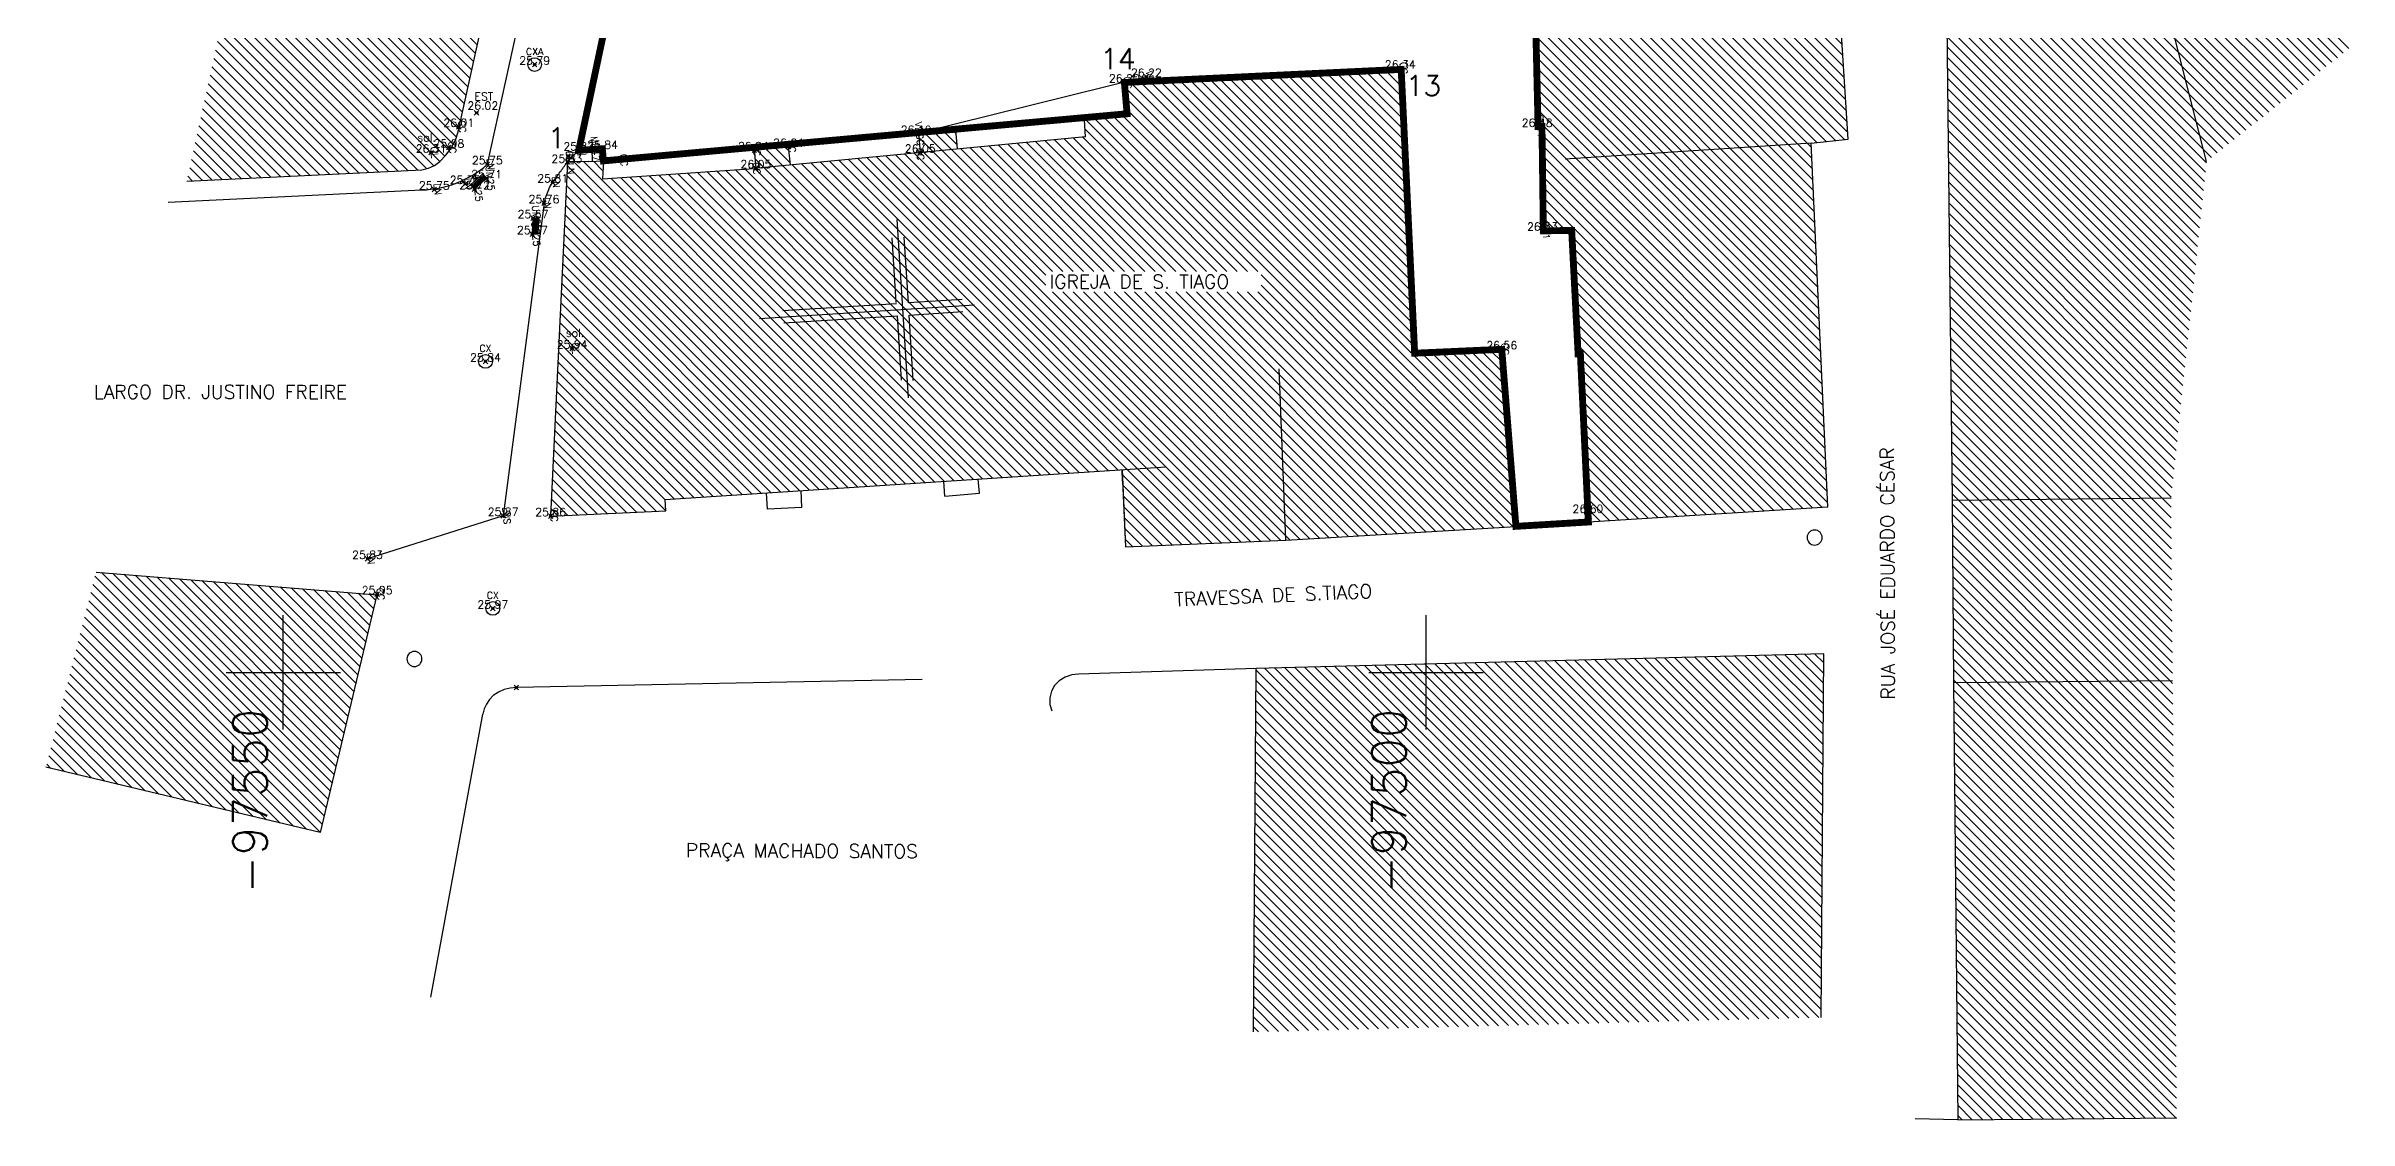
# Model space of a CAD drawing. Header units: metres. Extents: x -97560 to -97391, y -63420 to -63282.
# Drawn here: x -97560.4 to -97459.6, y -63419.6 to -63372.6 of the extents above; entities that cross this region are included whole.
import ezdxf
from ezdxf.enums import TextEntityAlignment as Align

# ---------------------------------------------------------------- set-up
doc = ezdxf.new("R2010")
doc.units = ezdxf.units.M
doc.header["$LTSCALE"] = 0.03
doc.header["$PDMODE"] = 35
doc.header["$PDSIZE"] = 0.1
doc.linetypes.add('DASHED2', pattern=[9.525, 6.35, -3.175])
doc.layers.get('0').update_dxf_attribs({"linetype": 'CONTINUOUS'})
for name, color, linetype in [('_ÁREA INTERVENÇÃO', 7, 'CONTINUOUS'), ('CAIXAS DE VISITA', 3, 'CONTINUOUS'), ('CAIXAS DIVERSAS(ELECT.E TELEC.)', 1, 'CONTINUOUS'), ('COD-CC', 7, 'CONTINUOUS'), ('COD-CX', 7, 'CONTINUOUS'), ('COD-IN', 7, 'CONTINUOUS'), ('COD-LN', 7, 'CONTINUOUS'), ('COD-MR', 7, 'CONTINUOUS'), ('COD-OL', 7, 'CONTINUOUS'), ('COD-UM', 7, 'CONTINUOUS'), ('COD-VD', 7, 'CONTINUOUS'), ('CONSTRUÇÕES', 3, 'CONTINUOUS'), ('COTAS', 7, 'CONTINUOUS'), ('ESTACOES', 1, 'CONTINUOUS'), ('HATCH', 1, 'CONTINUOUS'), ('LANCIS', 7, 'CONTINUOUS'), ('MALHA DE COORDENADAS', 7, 'CONTINUOUS'), ('pontos', 7, 'CONTINUOUS'), ('SUMIDOUROS', 1, 'CONTINUOUS'), ('TOPONIMIA', 1, 'CONTINUOUS'), ('VEDAÇÕES', 7, 'CONTINUOUS')]:
    doc.layers.add(name, color=color, linetype=linetype)
doc.styles.get("Standard").update_dxf_attribs({"font": 'simplex.shx'})
doc.styles.add('T18', font='simplex.shx', dxfattribs={"height": 0.9})
doc.linetypes.add('FENCELINE1', pattern='A,6.35,-2.54,[133,ltypeshp.shx,S=2.54,R=0,X=-2.54,Y=0],-2.54,25.4', length=36.83)

# ---------------------------------------------------------------- blocks, each defined once
blk = doc.blocks.new('PONTO-1', base_point=(100, 100))
blk.add_point((100, 100))

msp = doc.modelspace()

# ---------------------------------------------------------------- hatches: boundary and pattern name
at = {"layer": 'HATCH'}
h = msp.add_hatch(dxfattribs=at)
h.set_pattern_fill('ANSI31', color=256, scale=0.1, angle=90, style=0)
h.paths.add_polyline_path([(-97535.75, -63346.48), (-97541.45, -63345.22), (-97546.68, -63344.33), (-97554.22, -63378.51), (-97544.23, -63378.03), (-97543.94, -63378.02), (-97543.65, -63377.95), (-97543.38, -63377.83), (-97543.15, -63377.66), (-97542.88, -63377.38), (-97542.65, -63377.07), (-97542.47, -63376.73), (-97542.34, -63376.36)])
h.paths.add_polyline_path([(-97531.45, -63327.03), (-97532.89, -63324.47), (-97548.19, -63332.71), (-97541.45, -63345.22), (-97535.75, -63346.48)])
h = msp.add_hatch(dxfattribs=at)
h.set_pattern_fill('ANSI31', color=256, scale=0.1, angle=90, style=0)
h.paths.add_polyline_path([(-97489.64, -63366.6), (-97489.79, -63371.42), (-97495.2, -63371.84), (-97495.1, -63376.13), (-97494.93, -63376.12), (-97494.87, -63380.69), (-97493.64, -63380.54), (-97493.35, -63386.06), (-97493.25, -63386.05), (-97492.9, -63393.42), (-97482.43, -63392.75), (-97483.15, -63376.86), (-97481.54, -63376.68), (-97482.14, -63367.12), (-97482.25, -63365.63), (-97485.35, -63358.8), (-97489.08, -63350.54), (-97490.78, -63350.98), (-97494.83, -63352.09), (-97495.45, -63359.5), (-97495.86, -63365.73), (-97491.04, -63366.56)])
h = msp.add_hatch(dxfattribs=at)
h.set_pattern_fill('ANSI31', color=256, scale=0.1, angle=90, style=0)
h.paths.add_polyline_path([(-97465.85, -63377.65), (-97468.31, -63368.08), (-97475.35, -63369.33), (-97477.22, -63371.65), (-97476.99, -63392.47), (-97467.41, -63392.37)])
h.paths.add_polyline_path([(-97467.41, -63392.37), (-97476.99, -63392.47), (-97476.92, -63400.44), (-97467.34, -63400.35)])
h = msp.add_hatch(dxfattribs=at)
h.set_pattern_fill('ANSI31', color=256, scale=0.1, angle=90, style=0)
h.paths.add_polyline_path([(-97545.9, -63396.6), (-97558.19, -63395.61), (-97560.38, -63404.14), (-97548.39, -63407)])
h.paths.add_polyline_path([(-97550.32, -63410.06), (-97550.32, -63400.73), (-97552.57, -63400.73), (-97552.57, -63410.06)], flags=9)
h = msp.add_hatch(dxfattribs=at)
h.set_pattern_fill('ANSI31', color=256, scale=0.1, angle=90, style=0)
h.paths.add_polyline_path([(-97482.6, -63399.19), (-97507.43, -63399.83), (-97507.55, -63415.72), (-97482.72, -63415.08)])
h.paths.add_polyline_path([(-97500.5, -63410.06), (-97500.5, -63400.73), (-97502.75, -63400.73), (-97502.75, -63410.06)], flags=24)
h = msp.add_hatch(dxfattribs=at)
h.set_pattern_fill('ANSI31', color=256, scale=0.1, angle=90, style=0)
h.paths.add_polyline_path([(-97467.34, -63400.35), (-97476.92, -63400.44), (-97476.73, -63419.56), (-97467.16, -63419.47)])

# ---------------------------------------------------------------- linework, layer by layer
at = {"layer": '_ÁREA INTERVENÇÃO', "linetype": 'DASHED2', "ltscale": 5, "const_width": 0.3}
msp.add_lwpolyline([(-97495.2, -63371.84), (-97495.1, -63376.13), (-97494.93, -63376.13), (-97494.87, -63380.69), (-97493.63, -63380.67), (-97493.35, -63386.06), (-97493.25, -63386.05), (-97492.9, -63393.42), (-97496.07, -63393.61), (-97496.69, -63385.87), (-97500.5, -63386.04), (-97501.09, -63373.63), (-97513.2, -63374.2), (-97513.08, -63375.57), (-97535.99, -63377.63), (-97536.04, -63377.1), (-97537.07, -63377.17), (-97535.48, -63369.67)], dxfattribs=at)
at = {"layer": 'CAIXAS DE VISITA'}
for centre in [(-97539, -63373.42), (-97541.15, -63386.4), (-97540.83, -63397.2)]:
    msp.add_circle(centre, 0.3, dxfattribs=at)
for centre in [(-97483, -63394.1), (-97544.26, -63399.41)]:
    msp.add_arc(centre, 0.33, 89.4481, 88.8121, dxfattribs=at)
at = {"layer": 'CONSTRUÇÕES'}
for p, q in [((-97542.34, -63376.36), (-97535.75, -63346.48)), ((-97481.54, -63376.68), (-97482.14, -63367.12)), ((-97465.85, -63377.65), (-97468.31, -63368.08)), ((-97495.1, -63376.13), (-97495.2, -63371.84)), ((-97477.22, -63371.65), (-97476.99, -63392.47)), ((-97513.2, -63374.2), (-97501.14, -63373.63)), ((-97513.08, -63375.57), (-97513.2, -63374.2)), ((-97501.14, -63373.63), (-97500.5, -63386.04)), ((-97542.47, -63376.73), (-97542.34, -63376.36)), ((-97522.21, -63376.42), (-97520.59, -63376.27)), ((-97520.59, -63376.27), (-97520.51, -63377.11)), ((-97513.08, -63375.57), (-97514.95, -63375.84)), ((-97514.9, -63376.58), (-97514.95, -63375.84)), ((-97495.1, -63376.13), (-97494.93, -63376.12)), ((-97494.87, -63380.69), (-97494.93, -63376.12)), ((-97543.15, -63377.66), (-97542.88, -63377.38)), ((-97542.88, -63377.38), (-97542.65, -63377.07)), ((-97542.65, -63377.07), (-97542.47, -63376.73)), ((-97514.9, -63376.58), (-97529.39, -63377.96)), ((-97529.39, -63377.16), (-97527.89, -63377.01)), ((-97529.39, -63377.16), (-97529.32, -63377.95)), ((-97527.81, -63377.8), (-97527.89, -63377.01)), ((-97522.21, -63376.42), (-97522.13, -63377.27)), ((-97483.15, -63376.86), (-97493.92, -63377.55)), ((-97483.15, -63376.86), (-97481.54, -63376.68)), ((-97482.43, -63392.75), (-97483.15, -63376.86)), ((-97554.22, -63378.51), (-97544.23, -63378.03)), ((-97544.23, -63378.03), (-97543.94, -63378.02)), ((-97543.94, -63378.02), (-97543.65, -63377.95)), ((-97543.65, -63377.95), (-97543.38, -63377.83)), ((-97543.38, -63377.83), (-97543.15, -63377.66)), ((-97537.56, -63377.67), (-97538.3, -63393.16)), ((-97536.63, -63377.65), (-97537.56, -63377.67)), ((-97536.63, -63377.65), (-97535.99, -63377.63)), ((-97535.99, -63377.63), (-97536.03, -63378.42)), ((-97536.03, -63378.42), (-97529.39, -63377.96)), ((-97493.64, -63380.54), (-97494.87, -63380.69)), ((-97493.35, -63386.06), (-97493.64, -63380.54)), ((-97500.5, -63386.04), (-97496.69, -63385.87)), ((-97496.69, -63385.87), (-97496.07, -63393.61)), ((-97493.25, -63386.05), (-97493.35, -63386.06)), ((-97492.9, -63393.42), (-97493.25, -63386.05)), ((-97506.13, -63394.22), (-97506.43, -63386.73)), ((-97533.29, -63392.43), (-97511.38, -63391.01)), ((-97513.3, -63391.13), (-97513.15, -63394.51)), ((-97513.28, -63391.63), (-97513.3, -63391.13)), ((-97533.26, -63392.93), (-97533.29, -63392.43)), ((-97528.82, -63392.86), (-97528.86, -63392.14)), ((-97527.31, -63392.79), (-97527.34, -63392.04)), ((-97521.05, -63392.29), (-97521.1, -63391.64)), ((-97521.05, -63392.29), (-97519.54, -63392.16)), ((-97519.54, -63392.16), (-97519.59, -63391.54)), ((-97513.28, -63391.63), (-97513.15, -63394.51)), ((-97476.99, -63392.47), (-97467.41, -63392.37)), ((-97476.99, -63392.47), (-97476.92, -63400.44)), ((-97538.3, -63393.16), (-97533.26, -63392.93)), ((-97527.31, -63392.79), (-97528.82, -63392.86)), ((-97492.9, -63393.42), (-97482.43, -63392.75)), ((-97513.15, -63394.51), (-97506.13, -63394.22)), ((-97506.13, -63394.22), (-97496.07, -63393.61)), ((-97558.19, -63395.61), (-97545.9, -63396.6)), ((-97545.9, -63396.6), (-97548.39, -63407)), ((-97482.6, -63399.19), (-97507.43, -63399.83)), ((-97482.72, -63415.09), (-97482.6, -63399.19)), ((-97507.55, -63415.72), (-97507.43, -63399.83)), ((-97476.92, -63400.44), (-97467.34, -63400.35)), ((-97476.92, -63400.44), (-97476.73, -63419.56)), ((-97548.39, -63407), (-97560.38, -63404.14)), ((-97476.73, -63419.56), (-97478.61, -63419.51)), ((-97476.73, -63419.56), (-97467.16, -63419.47))]:
    msp.add_line(p, q, dxfattribs=at)
msp.add_lwpolyline([(-97496.07, -63393.61), (-97492.9, -63393.42)], dxfattribs=at)
at = {"layer": 'ESTACOES'}
msp.add_point((-97541.54, -63375.53), dxfattribs=at)
at = {"layer": 'HATCH'}
for p, q in [((-97460.63, -63373.51), (-97467.87, -63366.27)), ((-97460.38, -63373.32), (-97467.49, -63366.2)), ((-97460.13, -63373.12), (-97467.11, -63366.13)), ((-97459.88, -63372.92), (-97466.73, -63366.07)), ((-97459.63, -63372.72), (-97466.35, -63366)), ((-97461.13, -63373.91), (-97468.64, -63366.4)), ((-97461.38, -63374.11), (-97468.62, -63366.87)), ((-97460.88, -63373.71), (-97468.25, -63366.34)), ((-97461.63, -63374.31), (-97468.46, -63367.48)), ((-97461.88, -63374.51), (-97468.31, -63368.08)), ((-97462.13, -63374.71), (-97468.15, -63368.69)), ((-97462.38, -63374.9), (-97468, -63369.29)), ((-97462.63, -63375.1), (-97467.84, -63369.89)), ((-97462.88, -63375.3), (-97467.68, -63370.5)), ((-97463.13, -63375.5), (-97467.53, -63371.1)), ((-97463.38, -63375.7), (-97467.37, -63371.71)), ((-97463.63, -63375.9), (-97467.22, -63372.31)), ((-97463.89, -63376.09), (-97467.06, -63372.91)), ((-97496.26, -63391.32), (-97513.19, -63374.39)), ((-97496.29, -63390.83), (-97512.94, -63374.19)), ((-97496.33, -63390.34), (-97512.51, -63374.17)), ((-97500.52, -63385.71), (-97512.08, -63374.15)), ((-97500.54, -63385.24), (-97511.65, -63374.13)), ((-97500.57, -63384.76), (-97511.22, -63374.11)), ((-97500.59, -63384.29), (-97510.8, -63374.09)), ((-97500.61, -63383.82), (-97510.37, -63374.06)), ((-97500.64, -63383.34), (-97509.94, -63374.04)), ((-97500.66, -63382.87), (-97509.51, -63374.02)), ((-97500.69, -63382.4), (-97509.08, -63374)), ((-97500.71, -63381.92), (-97508.65, -63373.98)), ((-97500.74, -63381.45), (-97508.22, -63373.96)), ((-97500.76, -63380.98), (-97507.79, -63373.94)), ((-97500.79, -63380.5), (-97507.37, -63373.92)), ((-97500.81, -63380.03), (-97506.94, -63373.9)), ((-97500.83, -63379.56), (-97506.51, -63373.88)), ((-97500.86, -63379.08), (-97506.08, -63373.86)), ((-97500.88, -63378.61), (-97505.65, -63373.84)), ((-97500.91, -63378.14), (-97505.22, -63373.82)), ((-97500.93, -63377.66), (-97504.79, -63373.8)), ((-97500.96, -63377.19), (-97504.36, -63373.78)), ((-97500.98, -63376.71), (-97503.94, -63373.76)), ((-97501.01, -63376.24), (-97503.51, -63373.74)), ((-97501.03, -63375.77), (-97503.08, -63373.72)), ((-97501.05, -63375.29), (-97502.65, -63373.7)), ((-97501.08, -63374.82), (-97502.22, -63373.68)), ((-97501.1, -63374.35), (-97501.79, -63373.66)), ((-97501.13, -63373.87), (-97501.36, -63373.64)), ((-97464.14, -63376.29), (-97466.91, -63373.52)), ((-97464.39, -63376.49), (-97466.75, -63374.12)), ((-97496.22, -63391.81), (-97513.14, -63374.88)), ((-97496.18, -63392.29), (-97513.1, -63375.37)), ((-97464.64, -63376.69), (-97466.6, -63374.73)), ((-97464.89, -63376.89), (-97466.44, -63375.33)), ((-97515.89, -63382.46), (-97521.95, -63376.4)), ((-97515.44, -63382.46), (-97521.54, -63376.36)), ((-97520.52, -63376.93), (-97521.13, -63376.32)), ((-97520.57, -63376.43), (-97520.72, -63376.28)), ((-97508.71, -63382.46), (-97514.92, -63376.25)), ((-97508.26, -63382.46), (-97514.89, -63375.83)), ((-97507.81, -63382.46), (-97514.5, -63375.77)), ((-97507.36, -63382.46), (-97514.1, -63375.72)), ((-97496.1, -63393.27), (-97513.71, -63375.66)), ((-97496.14, -63392.78), (-97513.32, -63375.6)), ((-97465.14, -63377.09), (-97466.29, -63375.94)), ((-97515.18, -63391.25), (-97529.29, -63377.15)), ((-97514.76, -63391.23), (-97528.88, -63377.11)), ((-97527.82, -63377.71), (-97528.47, -63377.07)), ((-97527.87, -63377.21), (-97528.06, -63377.03)), ((-97506.79, -63394.25), (-97523.63, -63377.41)), ((-97506.36, -63394.23), (-97523.22, -63377.37)), ((-97505.94, -63394.21), (-97522.81, -63377.33)), ((-97516.63, -63383.07), (-97522.4, -63377.29)), ((-97516.34, -63382.46), (-97522.19, -63376.61)), ((-97516.63, -63382.62), (-97522.14, -63377.11)), ((-97514.99, -63382.46), (-97520.35, -63377.1)), ((-97514.54, -63382.46), (-97519.94, -63377.06)), ((-97514.1, -63382.46), (-97519.53, -63377.02)), ((-97513.65, -63382.46), (-97519.12, -63376.98)), ((-97513.2, -63382.46), (-97518.71, -63376.94)), ((-97512.75, -63382.46), (-97518.3, -63376.9)), ((-97512.3, -63382.46), (-97517.89, -63376.86)), ((-97511.85, -63382.46), (-97517.48, -63376.83)), ((-97511.4, -63382.46), (-97517.07, -63376.79)), ((-97510.95, -63382.46), (-97516.66, -63376.75)), ((-97510.5, -63382.46), (-97516.25, -63376.71)), ((-97510.05, -63382.46), (-97515.84, -63376.67)), ((-97509.61, -63382.46), (-97515.43, -63376.63)), ((-97509.16, -63382.46), (-97515.02, -63376.59)), ((-97465.39, -63377.28), (-97466.13, -63376.54)), ((-97465.64, -63377.48), (-97465.98, -63377.14)), ((-97524.03, -63391.83), (-97537.59, -63378.27)), ((-97523.61, -63391.8), (-97537.57, -63377.84)), ((-97523.19, -63391.77), (-97537.3, -63377.66)), ((-97522.77, -63391.75), (-97536.86, -63377.65)), ((-97536.01, -63378.06), (-97536.43, -63377.64)), ((-97522.35, -63391.72), (-97535.67, -63378.39)), ((-97521.93, -63391.69), (-97535.25, -63378.36)), ((-97521.5, -63391.66), (-97534.83, -63378.34)), ((-97521.08, -63391.64), (-97534.41, -63378.31)), ((-97520.66, -63391.61), (-97533.99, -63378.28)), ((-97520.24, -63391.58), (-97533.57, -63378.25)), ((-97519.82, -63391.55), (-97533.15, -63378.22)), ((-97519.4, -63391.53), (-97532.73, -63378.19)), ((-97518.97, -63391.5), (-97532.31, -63378.16)), ((-97518.55, -63391.47), (-97531.89, -63378.13)), ((-97518.13, -63391.45), (-97531.47, -63378.1)), ((-97517.71, -63391.42), (-97531.05, -63378.07)), ((-97517.29, -63391.39), (-97530.63, -63378.05)), ((-97516.87, -63391.36), (-97530.21, -63378.02)), ((-97516.44, -63391.34), (-97529.79, -63377.99)), ((-97516.02, -63391.31), (-97529.37, -63377.96)), ((-97515.6, -63391.28), (-97529.36, -63377.52)), ((-97514.34, -63391.2), (-97527.73, -63377.8)), ((-97513.91, -63391.17), (-97527.32, -63377.76)), ((-97513.49, -63391.14), (-97526.91, -63377.72)), ((-97509.82, -63394.37), (-97526.5, -63377.68)), ((-97509.38, -63394.35), (-97526.09, -63377.65)), ((-97508.95, -63394.34), (-97525.68, -63377.61)), ((-97508.52, -63394.32), (-97525.27, -63377.57)), ((-97508.09, -63394.3), (-97524.86, -63377.53)), ((-97507.66, -63394.29), (-97524.45, -63377.49)), ((-97507.23, -63394.27), (-97524.04, -63377.45)), ((-97524.88, -63391.88), (-97537.63, -63379.13)), ((-97524.46, -63391.86), (-97537.61, -63378.7)), ((-97526.14, -63391.97), (-97537.69, -63380.42)), ((-97525.72, -63391.94), (-97537.67, -63379.99)), ((-97525.3, -63391.91), (-97537.65, -63379.56)), ((-97526.99, -63392.02), (-97537.73, -63381.27)), ((-97526.56, -63391.99), (-97537.71, -63380.84)), ((-97527.83, -63392.08), (-97537.77, -63382.13)), ((-97527.41, -63392.05), (-97537.75, -63381.7)), ((-97529.09, -63392.16), (-97537.83, -63383.42)), ((-97528.67, -63392.13), (-97537.81, -63382.99)), ((-97528.25, -63392.1), (-97537.79, -63382.56)), ((-97505.51, -63394.19), (-97516.34, -63383.36)), ((-97505.09, -63394.16), (-97515.89, -63383.36)), ((-97504.67, -63394.13), (-97515.44, -63383.36)), ((-97504.24, -63394.11), (-97514.99, -63383.36)), ((-97503.82, -63394.08), (-97514.54, -63383.36)), ((-97503.39, -63394.06), (-97514.09, -63383.36)), ((-97502.97, -63394.03), (-97513.64, -63383.36)), ((-97502.55, -63394.01), (-97513.2, -63383.36)), ((-97502.12, -63393.98), (-97512.75, -63383.36)), ((-97501.7, -63393.96), (-97512.3, -63383.36)), ((-97501.28, -63393.93), (-97511.85, -63383.36)), ((-97500.85, -63393.9), (-97511.4, -63383.36)), ((-97500.43, -63393.88), (-97510.95, -63383.36)), ((-97500.01, -63393.85), (-97510.5, -63383.36)), ((-97499.58, -63393.83), (-97510.05, -63383.36)), ((-97499.16, -63393.8), (-97509.6, -63383.36)), ((-97498.74, -63393.78), (-97509.15, -63383.36)), ((-97498.31, -63393.75), (-97508.71, -63383.36)), ((-97497.89, -63393.72), (-97508.26, -63383.36)), ((-97497.47, -63393.7), (-97507.81, -63383.36)), ((-97497.04, -63393.67), (-97507.36, -63383.36)), ((-97496.2, -63393.62), (-97507.21, -63382.61)), ((-97496.62, -63393.65), (-97507.21, -63383.06)), ((-97529.94, -63392.21), (-97537.88, -63384.27)), ((-97529.51, -63392.18), (-97537.86, -63383.84)), ((-97530.78, -63392.27), (-97537.92, -63385.13)), ((-97530.36, -63392.24), (-97537.9, -63384.7)), ((-97532.04, -63392.35), (-97537.98, -63386.42)), ((-97531.62, -63392.32), (-97537.96, -63385.99)), ((-97531.2, -63392.29), (-97537.94, -63385.56)), ((-97496.37, -63389.86), (-97500.2, -63386.03)), ((-97496.41, -63389.37), (-97499.77, -63386.01)), ((-97496.49, -63388.84), (-97499.34, -63385.99)), ((-97496.53, -63388.35), (-97498.91, -63385.97)), ((-97496.53, -63387.91), (-97498.48, -63385.95)), ((-97496.56, -63387.42), (-97498.05, -63385.93)), ((-97496.6, -63386.93), (-97497.62, -63385.91)), ((-97496.64, -63386.44), (-97497.19, -63385.9)), ((-97532.89, -63392.4), (-97538.02, -63387.27)), ((-97532.47, -63392.38), (-97538, -63386.84)), ((-97533.26, -63392.93), (-97538.06, -63388.13)), ((-97533.28, -63392.46), (-97538.04, -63387.7)), ((-97534.55, -63392.99), (-97538.12, -63389.42)), ((-97534.12, -63392.97), (-97538.1, -63388.99)), ((-97533.69, -63392.95), (-97538.08, -63388.56)), ((-97535.41, -63393.03), (-97538.16, -63390.27)), ((-97534.98, -63393.01), (-97538.14, -63389.84)), ((-97536.26, -63393.07), (-97538.2, -63391.13)), ((-97535.83, -63393.05), (-97538.18, -63390.7)), ((-97510.25, -63394.39), (-97513.29, -63391.34)), ((-97537.55, -63393.13), (-97538.26, -63392.42)), ((-97537.12, -63393.11), (-97538.24, -63391.99)), ((-97536.69, -63393.09), (-97538.22, -63391.56)), ((-97510.68, -63394.41), (-97513.27, -63391.81)), ((-97511.11, -63394.42), (-97513.25, -63392.28)), ((-97537.98, -63393.15), (-97538.28, -63392.85)), ((-97511.54, -63394.44), (-97513.23, -63392.76)), ((-97511.97, -63394.46), (-97513.21, -63393.23)), ((-97512.41, -63394.48), (-97513.18, -63393.7)), ((-97512.84, -63394.49), (-97513.16, -63394.17))]:
    msp.add_line(p, q, dxfattribs=at)
at = {"layer": 'LANCIS'}
for p, q in [((-97541.07, -63377.78), (-97530.04, -63327.86)), ((-97535.48, -63369.67), (-97537.07, -63377.17)), ((-97537.07, -63377.17), (-97536.5, -63377.11)), ((-97536.5, -63377.11), (-97536.03, -63377.1)), ((-97536.5, -63377.11), (-97536.48, -63377.64)), ((-97536.03, -63377.1), (-97536.01, -63377.63)), ((-97555.03, -63379.44), (-97543.93, -63378.89)), ((-97538.59, -63379.48), (-97540.38, -63393.15)), ((-97522.04, -63400.31), (-97539.8, -63400.66)), ((-97516.26, -63400.57), (-97516.39, -63400.82)), ((-97516.05, -63400.36), (-97516.26, -63400.57)), ((-97515.79, -63400.2), (-97516.05, -63400.36)), ((-97515.5, -63400.1), (-97515.79, -63400.2)), ((-97515.2, -63400.07), (-97515.5, -63400.1)), ((-97507.43, -63399.83), (-97515.2, -63400.07)), ((-97541.21, -63401.59), (-97541.26, -63401.83)), ((-97541.11, -63401.38), (-97541.21, -63401.59)), ((-97540.97, -63401.18), (-97541.11, -63401.38)), ((-97540.81, -63401.01), (-97540.97, -63401.18)), ((-97540.58, -63400.86), (-97540.81, -63401.01)), ((-97540.33, -63400.75), (-97540.58, -63400.86)), ((-97540.07, -63400.68), (-97540.33, -63400.75)), ((-97539.8, -63400.66), (-97540.07, -63400.68)), ((-97516.39, -63400.82), (-97516.46, -63401.11)), ((-97516.46, -63401.11), (-97516.46, -63401.4)), ((-97516.46, -63401.4), (-97516.38, -63401.67)), ((-97543.54, -63414.2), (-97541.26, -63401.83))]:
    msp.add_line(p, q, dxfattribs=at)
msp.add_lwpolyline([(-97538.59, -63379.48, -0.02794), (-97538.38, -63378.88, -0.050914), (-97538.21, -63378.57, -0.007245), (-97537.88, -63378.11, -0.008232), (-97537.59, -63377.71, -0.025057), (-97537.41, -63377.51, -0.013702), (-97537.07, -63377.17)], format="xyb", dxfattribs=at)
msp.add_lwpolyline([(-97540.38, -63393.15), (-97546.31, -63395.03)], dxfattribs=at)
msp.add_arc((-97544.04, -63374.39), 4.51, 271.4262, 311.1239, dxfattribs=at)
at = {"layer": 'MALHA DE COORDENADAS'}
for p, q in [((-97550, -63402.5), (-97550, -63397.5)), ((-97500, -63402.5), (-97500, -63397.5)), ((-97500, -63402.5), (-97500, -63397.5)), ((-97552.5, -63400), (-97547.5, -63400)), ((-97502.5, -63400), (-97500, -63400)), ((-97500, -63400), (-97497.5, -63400))]:
    msp.add_line(p, q, dxfattribs=at)
at = {"layer": 'pontos'}
for p in [(-97539, -63373.42), (-97513.2, -63374.2), (-97512.24, -63373.95), (-97501.13, -63373.59), (-97542.32, -63376.14), (-97522.31, -63376.45), (-97495.14, -63376.14), (-97543.53, -63377.27), (-97542.75, -63377.05), (-97537.54, -63377.42), (-97537.07, -63377.17), (-97536.03, -63377.1), (-97529.39, -63377.16), (-97527.89, -63377.01), (-97522.13, -63377.27), (-97541.1, -63378.39), (-97541.07, -63377.78), (-97537.56, -63377.67), (-97529.32, -63377.95), (-97543.39, -63378.88), (-97542.04, -63378.64), (-97541.63, -63378.87), (-97538.59, -63379.48), (-97538.21, -63378.57), (-97539.07, -63380.13), (-97539.1, -63380.83), (-97494.91, -63380.68), (-97541.15, -63386.4), (-97537.36, -63385.83), (-97496.69, -63385.87), (-97540.38, -63393.15), (-97538.3, -63393.16), (-97492.92, -63393.02), (-97546.31, -63395.03), (-97545.89, -63396.58), (-97540.83, -63397.2)]:
    msp.add_point(p, dxfattribs=at)
at = {"layer": 'SUMIDOUROS'}
for p, q in [((-97541.8, -63378.68), (-97541.27, -63378.2)), ((-97541.76, -63378.72), (-97541.23, -63378.24)), ((-97541.73, -63378.76), (-97541.2, -63378.28)), ((-97541.7, -63378.79), (-97541.17, -63378.31)), ((-97541.66, -63378.83), (-97541.13, -63378.35)), ((-97541.63, -63378.87), (-97541.1, -63378.39)), ((-97541.1, -63378.39), (-97541.27, -63378.2)), ((-97541.63, -63378.87), (-97541.8, -63378.68)), ((-97539.1, -63380.83), (-97539.07, -63380.13)), ((-97539.07, -63380.13), (-97538.82, -63380.14)), ((-97539.05, -63380.83), (-97539.02, -63380.13)), ((-97539, -63380.83), (-97538.97, -63380.14)), ((-97538.95, -63380.83), (-97538.92, -63380.14)), ((-97538.9, -63380.83), (-97538.87, -63380.14)), ((-97538.85, -63380.84), (-97538.82, -63380.14)), ((-97538.85, -63380.84), (-97539.1, -63380.83))]:
    msp.add_line(p, q, dxfattribs=at)
at = {"layer": 'TOPONIMIA'}
for p, q in [((-97522.65, -63387.99), (-97523.14, -63380.2)), ((-97523.18, -63383.82), (-97523.36, -63381)), ((-97522.65, -63383.84), (-97522.83, -63380.97)), ((-97529.17, -63384.52), (-97519.76, -63383.92)), ((-97523.17, -63383.88), (-97528.14, -63384.19)), ((-97528.1, -63384.71), (-97523.14, -63384.4)), ((-97523.14, -63384.4), (-97522.96, -63387.22)), ((-97520.3, -63383.69), (-97522.65, -63383.84)), ((-97522.62, -63384.37), (-97520.27, -63384.22)), ((-97522.44, -63387.24), (-97522.62, -63384.37))]:
    msp.add_line(p, q, dxfattribs=at)
at = {"layer": 'VEDAÇÕES', "linetype": 'FENCELINE1'}
msp.add_lwpolyline([(-97512.24, -63373.95), (-97522.31, -63376.45)], dxfattribs=at)

# ---------------------------------------------------------------- block references
at = {"layer": 'LANCIS', "xscale": 0.003665, "yscale": 0.003665, "zscale": 0.003665, "rotation": 359.1300729482307}
msp.add_blockref('PONTO-1', (-97539.8, -63400.66), dxfattribs=at)

# ---------------------------------------------------------------- texts
at = {"layer": 'CAIXAS DIVERSAS(ELECT.E TELEC.)', "style": 'T18'}
for s, p in [('14', (-97514.25, -63373.62)), ('13', (-97500.89, -63374.79)), ('1', (-97538.42, -63377.08))]:
    msp.add_text(s, height=0.9, dxfattribs=at).set_placement(p)
at = {"layer": 'COD-CC'}
for s, p in [('CC', (-97501.13, -63373.59)), ('CC', (-97513.2, -63374.22)), ('CC', (-97542.32, -63376.14)), ('CC17', (-97495.14, -63376.14)), ('CC', (-97542.75, -63377.05)), ('CCLN', (-97537.59, -63377.71)), ('CC', (-97535.24, -63377.61)), ('CC', (-97529.43, -63377.16)), ('CC', (-97527.89, -63377.01)), ('CC', (-97522.28, -63377.34)), ('CC', (-97529.44, -63377.97)), ('CC1', (-97494.91, -63380.68)), ('CC', (-97496.69, -63385.87)), ('CC', (-97538.3, -63393.16)), ('CC1', (-97493.07, -63393.03)), ('CC', (-97545.89, -63396.58))]:
    msp.add_text(s, height=0.3, rotation=275.1581, dxfattribs=at).set_placement(p, align=Align.CENTER)
at = {"layer": 'COD-CX'}
for s, p in [('CXA', (-97539, -63373)), ('CX', (-97541.15, -63385.98)), ('CX', (-97540.83, -63396.78))]:
    msp.add_text(s, height=0.3, dxfattribs=at).set_placement(p, align=Align.CENTER)
at = {"layer": 'COD-IN'}
msp.add_text('IN', height=0.3, rotation=275.1581, dxfattribs=at).set_placement((-97537.54, -63377.42), align=Align.CENTER)
at = {"layer": 'COD-LN'}
for s, p in [('LN', (-97537.07, -63377.17)), ('LN', (-97542.04, -63378.64)), ('LN', (-97541.07, -63377.78)), ('LN', (-97538.21, -63378.57)), ('LN', (-97543.39, -63378.88)), ('LN', (-97538.59, -63379.48)), ('LNS', (-97540.38, -63393.15)), ('LN', (-97546.31, -63395.03))]:
    msp.add_text(s, height=0.3, rotation=275.1581, dxfattribs=at).set_placement(p, align=Align.CENTER)
at = {"layer": 'COD-MR'}
msp.add_text('MR47', height=0.3, rotation=275.1581, dxfattribs=at).set_placement((-97536.5, -63377.11), align=Align.CENTER)
at = {"layer": 'COD-OL'}
for p in [(-97543.53, -63377.27), (-97537.36, -63385.83)]:
    msp.add_text('OL', height=0.3, rotation=275.1581, dxfattribs=at).set_placement(p, align=Align.CENTER)
at = {"layer": 'COD-UM'}
for p in [(-97541.63, -63378.87), (-97541.1, -63378.39), (-97539.1, -63380.83), (-97539.07, -63380.13)]:
    msp.add_text('UM25', height=0.3, rotation=275.1581, dxfattribs=at).set_placement(p, align=Align.CENTER)
at = {"layer": 'COD-VD'}
for s, p in [('VD', (-97512.24, -63373.95)), ('VDCC', (-97522.31, -63376.45))]:
    msp.add_text(s, height=0.3, rotation=275.1581, dxfattribs=at).set_placement(p, align=Align.CENTER)
at = {"layer": 'COTAS'}
for s, p in [('25.79', (-97539, -63373.42)), ('26.34', (-97501.13, -63373.59)), ('26.20', (-97513.2, -63374.2)), ('26.22', (-97512.24, -63373.95)), ('26.01', (-97542.32, -63376.14)), ('26.10', (-97522.31, -63376.45)), ('26.48', (-97495.14, -63376.14)), ('26.31', (-97543.53, -63377.27)), ('25.98', (-97542.75, -63377.05)), ('25.83', (-97537.59, -63377.71)), ('25.82', (-97537.07, -63377.17)), ('25.84', (-97536.03, -63377.1)), ('26.04', (-97529.43, -63377.16)), ('26.04', (-97527.89, -63377.01)), ('26.05', (-97522.13, -63377.27)), ('25.75', (-97542.04, -63378.64)), ('25.71', (-97541.1, -63378.39)), ('25.75', (-97541.07, -63377.78)), ('25.81', (-97538.21, -63378.57)), ('26.05', (-97529.32, -63377.95)), ('25.75', (-97543.39, -63378.88)), ('25.72', (-97541.63, -63378.87)), ('25.76', (-97538.59, -63379.48)), ('25.67', (-97539.07, -63380.13)), ('26.53', (-97494.91, -63380.68)), ('25.67', (-97539.1, -63380.83)), ('25.84', (-97541.15, -63386.4)), ('25.94', (-97537.36, -63385.83)), ('26.56', (-97496.69, -63385.87)), ('25.87', (-97540.38, -63393.15)), ('25.86', (-97538.3, -63393.16)), ('26.60', (-97492.92, -63393.02)), ('25.83', (-97546.31, -63395.03)), ('25.95', (-97545.89, -63396.58)), ('25.97', (-97540.83, -63397.2))]:
    msp.add_text(s, height=0.35, dxfattribs=at).set_placement(p, align=Align.CENTER)
at = {"layer": 'COTAS', "style": 'T18'}
for p in [(-97544.13, -63376.78), (-97537.64, -63385.33)]:
    msp.add_text('sol.', height=0.35, dxfattribs=at).set_placement(p)
at = {"layer": 'ESTACOES'}
for s, p in [('26.02', (-97541.27, -63375.39)), ('EST', (-97541.22, -63374.99))]:
    msp.add_text(s, height=0.35, dxfattribs=at).set_placement(p, align=Align.CENTER)
at = {"layer": 'MALHA DE COORDENADAS', "style": 'T18'}
for s, p in [('-97550', (-97550.7, -63409.68)), ('-97500', (-97500.87, -63409.68))]:
    msp.add_text(s, height=1.5, rotation=90, dxfattribs=at).set_placement(p)
at = {"layer": 'TOPONIMIA', "style": 'T18'}
for s, p in [('IGREJA DE S. TIAGO', (-97516.48, -63383.21, 25.95)), ('LARGO DR. JUSTINO FREIRE', (-97558.29, -63388.03, 26.15))]:
    msp.add_text(s, height=0.6, dxfattribs=at).set_placement(p)
for s, rotation, p in [('RUA JOSÉ EDUARDO CÉSAR', 90.2171, (-97479.49, -63401.18, 25.95)), ('TRAVESSA DE S.TIAGO', 2.4514, (-97511, -63397.11, 25.95)), ('PRAÇA MACHADO SANTOS', 359.6816, (-97532.39, -63408.07, 25.95))]:
    msp.add_text(s, height=0.6, rotation=rotation, dxfattribs=at).set_placement(p)

doc.saveas('drawing.dxf')
